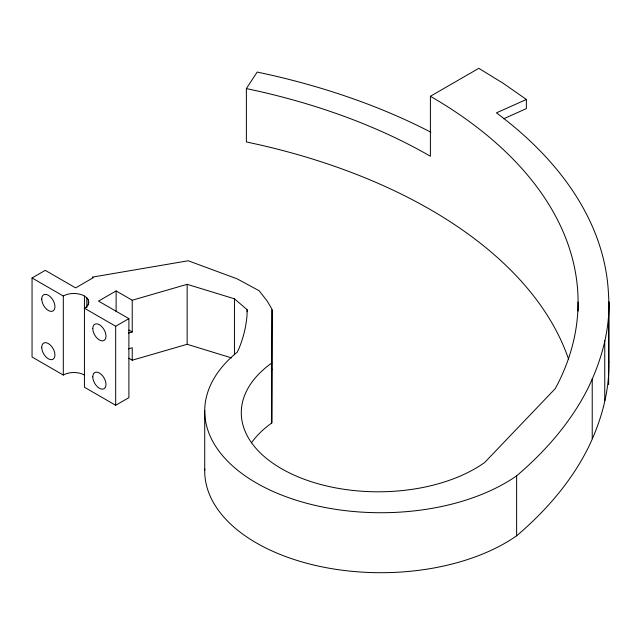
<?xml version="1.0" encoding="UTF-8"?>
<svg xmlns="http://www.w3.org/2000/svg" width="641" height="641" viewBox="0 0 641 641"><rect width="100%" height="100%" fill="white"/><g stroke="black" fill="none" stroke-linecap="round" stroke-linejoin="round"><path stroke-width="0.96" d="M251.424 442.859A136.95 79.067 0 0 1 271.776 422.972L272.056 309.739L270.526 306.622L266.808 300.517L259.1 290.726L237.21 278.883L188.206 260.759L92.24 277.144L93.233 277.721L75.63 287.881L45.255 270.35L32.05 277.97L32.05 357.005L63.299 375.049A14.943 8.621 0 0 1 84.428 375.049M271.776 422.972L272.056 309.739M32.05 277.97L63.299 296.014A14.943 8.621 0 0 1 84.428 296.014L84.428 387.244L115.684 405.288L128.889 397.668L128.889 318.633L98.514 301.102L116.117 290.934L132.23 300.228L187.148 284.324L234.446 298.81L247.154 309.739L247.009 315.372A310.733 179.4 0 0 1 238.837 348.808L237.274 352.109A176.163 101.711 0 0 0 273.651 491.719A176.163 101.711 0 0 0 516.63 475.838A535.323 309.066 0 0 0 587.949 388.342C600.978 361.556 609.487 332.086 608.934 302.111L608.397 292.416A534.794 308.762 0 0 0 496.438 112.872L526.373 99.467L526.373 108.609L503.69 118.769M568.543 359.112A504.171 291.078 0 0 0 259.469 144.81L246.376 141.933L246.376 88.57L257.185 72.056L270.734 75.013A534.794 308.762 0 0 1 430.88 132.206M246.376 88.57L259.477 91.431A504.211 291.102 0 0 1 430.399 156.244L430.399 96.27L478.819 68.323L503.441 83.458L526.373 99.467M84.428 296.014L86.807 297.801L88.298 299.884L88.803 302.111A14.943 8.621 0 0 1 84.428 308.217L115.684 326.253L128.889 318.633M128.472 333.088L132.23 331.998L132.23 300.228M128.472 348.84L132.23 347.751L132.23 360.21L187.148 344.297L231.601 357.918M128.841 330.043L132.23 331.998M128.841 358.247L132.23 360.21M608.654 361.756L608.934 362.093C609.447 392.036 601.042 421.578 587.949 448.315A535.323 309.066 0 0 1 516.63 535.812A176.163 101.711 0 0 1 319.426 566.315A176.163 101.711 0 0 1 204.759 468.795M271.287 368.158L272.056 369.713M608.934 302.111L608.934 362.093M608.654 301.783L608.654 384.624M604.751 340.732L604.751 400.705M592.228 378.751L592.228 438.724M430.383 96.278A504.147 291.07 0 0 1 578.078 302.055L578.078 311.053M516.63 475.838L516.63 535.812M247.154 309.739L247.154 311.734M234.446 298.81L234.446 354.785M204.719 410.601L204.719 470.582M187.148 284.324L187.148 344.297M116.117 290.934L116.117 311.782M115.684 326.253L115.684 405.288M88.298 299.884L88.298 304.884M86.807 297.801L86.807 307.808M63.299 296.014L63.299 375.049M271.776 362.998A136.95 79.067 0 0 0 292.096 474.196A136.95 79.067 0 0 0 484.7 462.465L555.21 388.678L558.055 383.326A504.114 291.046 0 0 0 578.078 302.055M41.737 299.067A9.335 5.392 60 0 0 51.641 311.382A9.335 5.392 60 0 0 51.641 298.177A9.335 5.392 60 0 0 41.737 299.067M41.737 347.35A9.335 5.392 60 0 0 51.641 359.673A9.335 5.392 60 0 0 51.641 346.469A9.335 5.392 60 0 0 41.737 347.35M92.793 328.545A9.335 5.392 60 0 0 102.696 340.868A9.335 5.392 60 0 0 102.696 327.655A9.335 5.392 60 0 0 92.793 328.545M92.793 376.828A9.335 5.392 60 0 0 102.696 389.151A9.335 5.392 60 0 0 102.696 375.947A9.335 5.392 60 0 0 92.793 376.828"/></g></svg>
